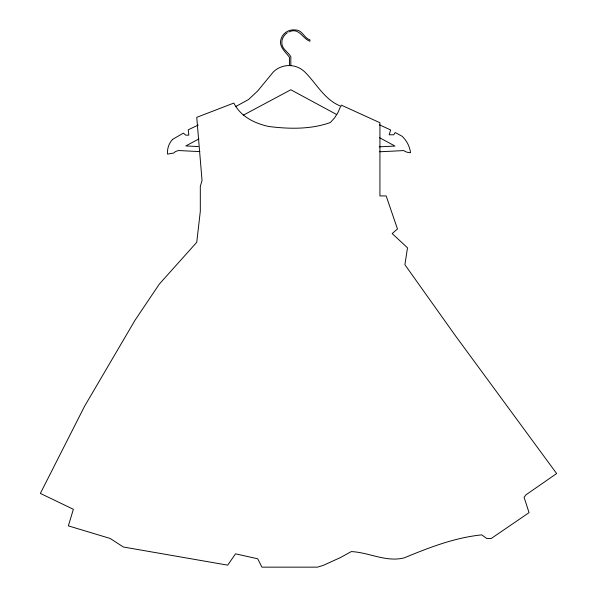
<?xml version="1.0" encoding="UTF-8"?>
<svg xmlns="http://www.w3.org/2000/svg" width="597" height="597" viewBox="0 0 597 597"><rect width="100%" height="100%" fill="white"/><g stroke="black" fill="none" stroke-linecap="round" stroke-linejoin="round"><path stroke-width="0.9" d="M340.372 106.945L337.909 112.661L334.559 117.915L330.365 122.519C310.783 129.527 289.209 129.064 268.814 126.497C254.576 123.392 240.688 116.609 233.83 103.065L196.749 117.333L202.04 180.458L200.308 186.443L200.308 211.36L196.749 242.307L159.339 284.068L135.012 320.261L84.58 406.236L40.357 493.421L73.364 509.278L68.364 525.867L110.124 538.442L123.363 547.001L227.696 565.15L235.546 553.829L257.732 558.799L261.926 567.15L317.417 567.15L323.38 565.337L340.387 557.583L351.305 551.583C369.058 552.397 386.378 562.583 404.4 557.799C429.28 547.486 454.765 537.621 481.742 534.875L486.801 538.509L491.212 538.509L529.061 512.644L524.091 497.361L525.927 494.846L556.643 473.548L455.451 335.783L404.9 264.71L407.505 247.815L392.177 233.569L397.483 228.972L386.162 195.928L379.931 195.928L379.931 122.736L341.185 105.057M172.615 139.37L183.383 133.109L185.734 135.153L188.846 135.153L188.219 129.81L198.256 125.034M235.591 106.617L248.546 99.527L257.65 91.02L273.486 71.782A22.582 22.582 0 0 1 289.06 65.551L291.918 65.73A22.582 22.582 0 0 1 304.634 71.782C316.626 83.587 324.499 100.005 341.141 106.341M198.928 138.907L185.794 145.929L198.316 146.564M243.24 115.214L290.829 89.766L336.753 114.587M287.373 32.738C284.612 34.283 281.627 38.499 281.844 42.424C281.411 48.954 288.135 51.752 290.829 56.715L290.829 65.663M288.851 32.014C298.955 26.895 302.351 38.492 309.873 41.26L309.977 39.887C303.933 38.118 302.358 29.686 295.127 29.94C289.366 29.193 283.321 32.634 281.359 38.163C277.874 46.23 285.53 51.782 289.515 57.394L289.515 65.58M379.401 124.788L390.662 129.974L389.154 134.78L393.744 134.78L395.214 132.534L402.147 136.28A27.79 27.79 0 0 1 410.557 152.683A11.768 11.768 0 0 1 403.684 150.556A2019.994 2019.994 0 0 1 379.67 151.75M379.393 137.623L394.975 146.049L384.781 146.564A2015.039 2015.039 0 0 1 379.192 146.817M172.623 139.377A18.805 18.805 0 0 0 167.563 154.145L173.69 153.019A8.097 8.097 0 0 1 179.413 150.556A2019.994 2019.994 0 0 0 199.868 151.593"/></g></svg>
